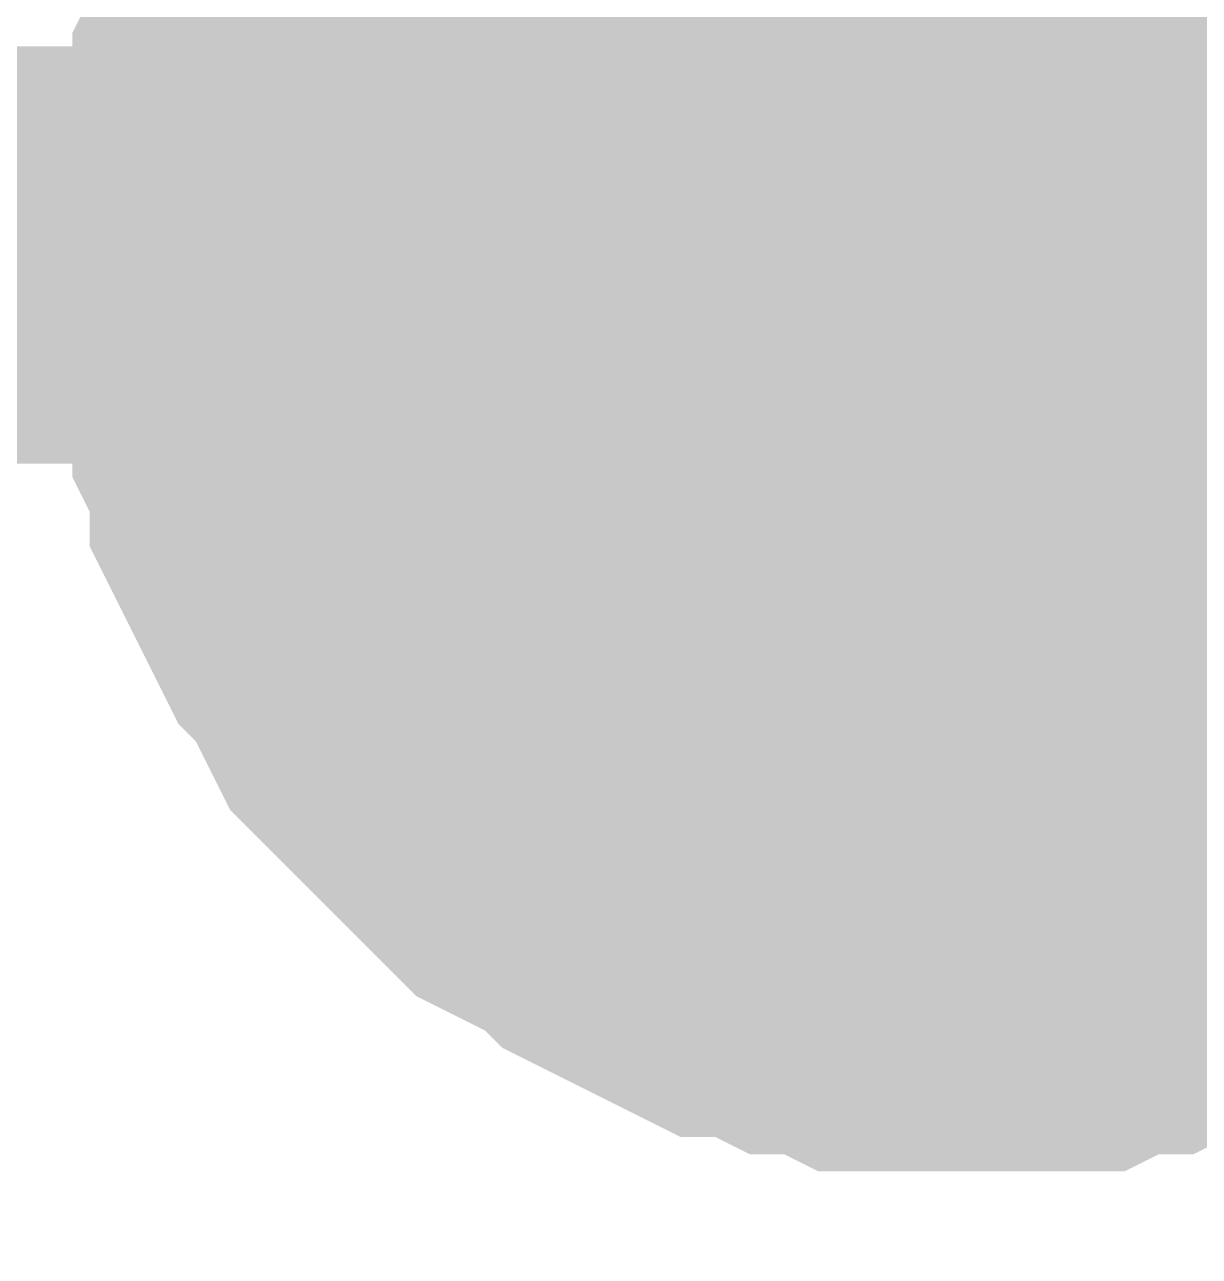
# Model space of a CAD drawing. Header units: inches. Extents: x 0 to 569, y 0 to 432.
# Drawn here: x 93.305 to 94.149, y 32.296 to 33.18 of the extents above; entities that cross this region are included whole.
import ezdxf

# ---------------------------------------------------------------- set-up
doc = ezdxf.new("R2010")
doc.units = ezdxf.units.IN
doc.layers.add('Sheet', color=255, linetype='Continuous')

msp = doc.modelspace()

# ---------------------------------------------------------------- linework, layer by layer
at = {"layer": 'Sheet'}
for points in [[(93.98496, 40.63008, 0.29972, 0.29972, 0), (93.98496, 33.01504, 0.29972, 0.29972, 0)], [(93.47646, 33.01504, 0.29972, 0.29972, 0), (93.47646, 33.03984, 0.29972, 0.29972, 0), (93.47646, 33.06465, 0.29972, 0.29972, 0), (93.47646, 33.08945, 0.29972, 0.29972, 0), (93.48887, 33.11426, 0.29972, 0.29972, 0), (93.48887, 33.13906, 0.29972, 0.29972, 0), (93.50127, 33.16387, 0.29972, 0.29972, 0), (93.50127, 33.18867, 0.29972, 0.29972, 0), (93.51367, 33.21348, 0.29972, 0.29972, 0), (93.52607, 33.23828, 0.29972, 0.29972, 0), (93.53848, 33.26309, 0.29972, 0.29972, 0), (93.55088, 33.27549, 0.29972, 0.29972, 0), (93.56328, 33.30029, 0.29972, 0.29972, 0), (93.57568, 33.3251, 0.29972, 0.29972, 0), (93.58809, 33.3375, 0.29972, 0.29972, 0)], [(93.47646, 33.01504, 0.29972, 0.29972, 0), (93.47646, 33.03984, 0.29972, 0.29972, 0), (93.47646, 33.06465, 0.29972, 0.29972, 0), (93.47646, 33.08945, 0.29972, 0.29972, 0), (93.48887, 33.11426, 0.29972, 0.29972, 0), (93.48887, 33.13906, 0.29972, 0.29972, 0), (93.50127, 33.16387, 0.29972, 0.29972, 0), (93.50127, 33.18867, 0.29972, 0.29972, 0), (93.51367, 33.21348, 0.29972, 0.29972, 0), (93.52607, 33.23828, 0.29972, 0.29972, 0), (93.53848, 33.26309, 0.29972, 0.29972, 0), (93.55088, 33.27549, 0.29972, 0.29972, 0), (93.56328, 33.30029, 0.29972, 0.29972, 0), (93.57568, 33.3251, 0.29972, 0.29972, 0), (93.58809, 33.3375, 0.29972, 0.29972, 0)], [(93.47646, 33.01504, 0.29972, 0.29972, 0), (93.47646, 33.03984, 0.29972, 0.29972, 0), (93.47646, 33.06465, 0.29972, 0.29972, 0), (93.47646, 33.08945, 0.29972, 0.29972, 0), (93.48887, 33.11426, 0.29972, 0.29972, 0), (93.48887, 33.13906, 0.29972, 0.29972, 0), (93.50127, 33.16387, 0.29972, 0.29972, 0), (93.50127, 33.18867, 0.29972, 0.29972, 0), (93.51367, 33.21348, 0.29972, 0.29972, 0), (93.52607, 33.23828, 0.29972, 0.29972, 0), (93.53848, 33.26309, 0.29972, 0.29972, 0), (93.55088, 33.27549, 0.29972, 0.29972, 0), (93.56328, 33.30029, 0.29972, 0.29972, 0), (93.57568, 33.3251, 0.29972, 0.29972, 0), (93.58809, 33.3375, 0.29972, 0.29972, 0)], [(93.47646, 33.01504, 0.29972, 0.29972, 0), (93.47646, 33.03984, 0.29972, 0.29972, 0), (93.47646, 33.06465, 0.29972, 0.29972, 0), (93.47646, 33.08945, 0.29972, 0.29972, 0), (93.48887, 33.11426, 0.29972, 0.29972, 0), (93.48887, 33.13906, 0.29972, 0.29972, 0), (93.50127, 33.16387, 0.29972, 0.29972, 0), (93.50127, 33.18867, 0.29972, 0.29972, 0), (93.51367, 33.21348, 0.29972, 0.29972, 0), (93.52607, 33.23828, 0.29972, 0.29972, 0), (93.53848, 33.26309, 0.29972, 0.29972, 0), (93.55088, 33.27549, 0.29972, 0.29972, 0), (93.56328, 33.30029, 0.29972, 0.29972, 0), (93.57568, 33.3251, 0.29972, 0.29972, 0), (93.58809, 33.3375, 0.29972, 0.29972, 0)], [(93.47646, 33.01504, 0.29972, 0.29972, 0), (93.47646, 33.03984, 0.29972, 0.29972, 0), (93.47646, 33.06465, 0.29972, 0.29972, 0), (93.47646, 33.08945, 0.29972, 0.29972, 0), (93.48887, 33.11426, 0.29972, 0.29972, 0), (93.48887, 33.13906, 0.29972, 0.29972, 0), (93.50127, 33.16387, 0.29972, 0.29972, 0), (93.50127, 33.18867, 0.29972, 0.29972, 0), (93.51367, 33.21348, 0.29972, 0.29972, 0), (93.52607, 33.23828, 0.29972, 0.29972, 0), (93.53848, 33.26309, 0.29972, 0.29972, 0), (93.55088, 33.27549, 0.29972, 0.29972, 0), (93.56328, 33.30029, 0.29972, 0.29972, 0), (93.57568, 33.3251, 0.29972, 0.29972, 0), (93.58809, 33.3375, 0.29972, 0.29972, 0)], [(93.47646, 33.01504, 0.29972, 0.29972, 0), (93.47646, 33.03984, 0.29972, 0.29972, 0), (93.47646, 33.06465, 0.29972, 0.29972, 0), (93.47646, 33.08945, 0.29972, 0.29972, 0), (93.48887, 33.11426, 0.29972, 0.29972, 0), (93.48887, 33.13906, 0.29972, 0.29972, 0), (93.50127, 33.16387, 0.29972, 0.29972, 0), (93.50127, 33.18867, 0.29972, 0.29972, 0), (93.51367, 33.21348, 0.29972, 0.29972, 0), (93.52607, 33.23828, 0.29972, 0.29972, 0), (93.53848, 33.26309, 0.29972, 0.29972, 0), (93.55088, 33.27549, 0.29972, 0.29972, 0), (93.56328, 33.30029, 0.29972, 0.29972, 0), (93.57568, 33.3251, 0.29972, 0.29972, 0), (93.58809, 33.3375, 0.29972, 0.29972, 0)], [(93.47646, 33.01504, 0.29972, 0.29972, 0), (93.47646, 33.03984, 0.29972, 0.29972, 0), (93.47646, 33.06465, 0.29972, 0.29972, 0), (93.47646, 33.08945, 0.29972, 0.29972, 0), (93.48887, 33.11426, 0.29972, 0.29972, 0), (93.48887, 33.13906, 0.29972, 0.29972, 0), (93.50127, 33.16387, 0.29972, 0.29972, 0), (93.50127, 33.18867, 0.29972, 0.29972, 0), (93.51367, 33.21348, 0.29972, 0.29972, 0), (93.52607, 33.23828, 0.29972, 0.29972, 0), (93.53848, 33.26309, 0.29972, 0.29972, 0), (93.55088, 33.27549, 0.29972, 0.29972, 0), (93.56328, 33.30029, 0.29972, 0.29972, 0), (93.57568, 33.3251, 0.29972, 0.29972, 0), (93.58809, 33.3375, 0.29972, 0.29972, 0)], [(93.47646, 33.01504, 0.09906, 0.09906, 0), (93.47646, 33.03984, 0.09906, 0.09906, 0), (93.47646, 33.06465, 0.09906, 0.09906, 0), (93.47646, 33.08945, 0.09906, 0.09906, 0), (93.48887, 33.11426, 0.09906, 0.09906, 0), (93.48887, 33.13906, 0.09906, 0.09906, 0), (93.50127, 33.16387, 0.09906, 0.09906, 0), (93.50127, 33.18867, 0.09906, 0.09906, 0), (93.51367, 33.21348, 0.09906, 0.09906, 0), (93.52607, 33.23828, 0.09906, 0.09906, 0)], [(93.47646, 33.01504, 0.09906, 0.09906, 0), (93.47646, 33.03984, 0.09906, 0.09906, 0), (93.47646, 33.06465, 0.09906, 0.09906, 0), (93.47646, 33.08945, 0.09906, 0.09906, 0), (93.48887, 33.11426, 0.09906, 0.09906, 0), (93.48887, 33.13906, 0.09906, 0.09906, 0), (93.50127, 33.16387, 0.09906, 0.09906, 0), (93.50127, 33.18867, 0.09906, 0.09906, 0), (93.51367, 33.21348, 0.09906, 0.09906, 0), (93.52607, 33.23828, 0.09906, 0.09906, 0)], [(93.47646, 33.01504, 0.09906, 0.09906, 0), (93.47646, 33.03984, 0.09906, 0.09906, 0), (93.47646, 33.06465, 0.09906, 0.09906, 0), (93.47646, 33.08945, 0.09906, 0.09906, 0), (93.48887, 33.11426, 0.09906, 0.09906, 0), (93.48887, 33.13906, 0.09906, 0.09906, 0), (93.50127, 33.16387, 0.09906, 0.09906, 0), (93.50127, 33.18867, 0.09906, 0.09906, 0), (93.51367, 33.21348, 0.09906, 0.09906, 0), (93.52607, 33.23828, 0.09906, 0.09906, 0)], [(93.47646, 33.01504, 0.09906, 0.09906, 0), (93.47646, 33.03984, 0.09906, 0.09906, 0), (93.47646, 33.06465, 0.09906, 0.09906, 0), (93.47646, 33.08945, 0.09906, 0.09906, 0), (93.48887, 33.11426, 0.09906, 0.09906, 0), (93.48887, 33.13906, 0.09906, 0.09906, 0), (93.50127, 33.16387, 0.09906, 0.09906, 0), (93.50127, 33.18867, 0.09906, 0.09906, 0), (93.51367, 33.21348, 0.09906, 0.09906, 0), (93.52607, 33.23828, 0.09906, 0.09906, 0)], [(93.47646, 33.01504, 0.09906, 0.09906, 0), (93.47646, 33.03984, 0.09906, 0.09906, 0), (93.47646, 33.06465, 0.09906, 0.09906, 0), (93.47646, 33.08945, 0.09906, 0.09906, 0), (93.48887, 33.11426, 0.09906, 0.09906, 0), (93.48887, 33.13906, 0.09906, 0.09906, 0), (93.50127, 33.16387, 0.09906, 0.09906, 0), (93.50127, 33.18867, 0.09906, 0.09906, 0), (93.51367, 33.21348, 0.09906, 0.09906, 0), (93.52607, 33.23828, 0.09906, 0.09906, 0)], [(93.47646, 33.01504, 0.09906, 0.09906, 0), (93.47646, 33.03984, 0.09906, 0.09906, 0), (93.47646, 33.06465, 0.09906, 0.09906, 0), (93.47646, 33.08945, 0.09906, 0.09906, 0), (93.48887, 33.11426, 0.09906, 0.09906, 0), (93.48887, 33.13906, 0.09906, 0.09906, 0), (93.50127, 33.16387, 0.09906, 0.09906, 0), (93.50127, 33.18867, 0.09906, 0.09906, 0), (93.51367, 33.21348, 0.09906, 0.09906, 0), (93.52607, 33.23828, 0.09906, 0.09906, 0)], [(93.47646, 33.01504, 0.09906, 0.09906, 0), (93.47646, 33.03984, 0.09906, 0.09906, 0), (93.47646, 33.06465, 0.09906, 0.09906, 0), (93.47646, 33.08945, 0.09906, 0.09906, 0), (93.48887, 33.11426, 0.09906, 0.09906, 0), (93.48887, 33.13906, 0.09906, 0.09906, 0), (93.50127, 33.16387, 0.09906, 0.09906, 0), (93.50127, 33.18867, 0.09906, 0.09906, 0), (93.51367, 33.21348, 0.09906, 0.09906, 0), (93.52607, 33.23828, 0.09906, 0.09906, 0)], [(93.98496, 33.01504, 0.29972, 0.29972, 0), (88.9, 33.01504, 0.29972, 0.29972, 0)], [(93.98496, 32.50654, 0.29972, 0.29972, 0), (93.96016, 32.50654, 0.29972, 0.29972, 0), (93.93535, 32.50654, 0.29972, 0.29972, 0), (93.91055, 32.50654, 0.29972, 0.29972, 0), (93.88574, 32.51895, 0.29972, 0.29972, 0), (93.86094, 32.51895, 0.29972, 0.29972, 0), (93.83613, 32.53135, 0.29972, 0.29972, 0), (93.81133, 32.53135, 0.29972, 0.29972, 0), (93.78652, 32.54375, 0.29972, 0.29972, 0), (93.76172, 32.55615, 0.29972, 0.29972, 0), (93.73691, 32.56855, 0.29972, 0.29972, 0), (93.72451, 32.58096, 0.29972, 0.29972, 0), (93.69971, 32.59336, 0.29972, 0.29972, 0), (93.6749, 32.60576, 0.29972, 0.29972, 0), (93.6625, 32.61816, 0.29972, 0.29972, 0), (93.6377, 32.64297, 0.29972, 0.29972, 0), (93.62529, 32.65537, 0.29972, 0.29972, 0), (93.61289, 32.66777, 0.29972, 0.29972, 0), (93.58809, 32.69258, 0.29972, 0.29972, 0), (93.57568, 32.70498, 0.29972, 0.29972, 0), (93.56328, 32.72979, 0.29972, 0.29972, 0), (93.55088, 32.75459, 0.29972, 0.29972, 0), (93.53848, 32.76699, 0.29972, 0.29972, 0), (93.52607, 32.7918, 0.29972, 0.29972, 0), (93.51367, 32.8166, 0.29972, 0.29972, 0), (93.50127, 32.84141, 0.29972, 0.29972, 0), (93.50127, 32.86621, 0.29972, 0.29972, 0), (93.48887, 32.89102, 0.29972, 0.29972, 0), (93.48887, 32.91582, 0.29972, 0.29972, 0), (93.47646, 32.94062, 0.29972, 0.29972, 0), (93.47646, 32.96543, 0.29972, 0.29972, 0), (93.47646, 32.99023, 0.29972, 0.29972, 0), (93.47646, 33.01504, 0.29972, 0.29972, 0)], [(93.47646, 33.01504, 0.29972, 0.29972, 0), (93.47646, 33.01504, 0.29972, 0.29972, 0)], [(93.98496, 32.50654, 0.29972, 0.29972, 0), (93.96016, 32.50654, 0.29972, 0.29972, 0), (93.93535, 32.50654, 0.29972, 0.29972, 0), (93.91055, 32.50654, 0.29972, 0.29972, 0), (93.88574, 32.51895, 0.29972, 0.29972, 0), (93.86094, 32.51895, 0.29972, 0.29972, 0), (93.83613, 32.53135, 0.29972, 0.29972, 0), (93.81133, 32.53135, 0.29972, 0.29972, 0), (93.78652, 32.54375, 0.29972, 0.29972, 0), (93.76172, 32.55615, 0.29972, 0.29972, 0), (93.73691, 32.56855, 0.29972, 0.29972, 0), (93.72451, 32.58096, 0.29972, 0.29972, 0), (93.69971, 32.59336, 0.29972, 0.29972, 0), (93.6749, 32.60576, 0.29972, 0.29972, 0), (93.6625, 32.61816, 0.29972, 0.29972, 0), (93.6377, 32.64297, 0.29972, 0.29972, 0), (93.62529, 32.65537, 0.29972, 0.29972, 0), (93.61289, 32.66777, 0.29972, 0.29972, 0), (93.58809, 32.69258, 0.29972, 0.29972, 0), (93.57568, 32.70498, 0.29972, 0.29972, 0), (93.56328, 32.72979, 0.29972, 0.29972, 0), (93.55088, 32.75459, 0.29972, 0.29972, 0), (93.53848, 32.76699, 0.29972, 0.29972, 0), (93.52607, 32.7918, 0.29972, 0.29972, 0), (93.51367, 32.8166, 0.29972, 0.29972, 0), (93.50127, 32.84141, 0.29972, 0.29972, 0), (93.50127, 32.86621, 0.29972, 0.29972, 0), (93.48887, 32.89102, 0.29972, 0.29972, 0), (93.48887, 32.91582, 0.29972, 0.29972, 0), (93.47646, 32.94062, 0.29972, 0.29972, 0), (93.47646, 32.96543, 0.29972, 0.29972, 0), (93.47646, 32.99023, 0.29972, 0.29972, 0), (93.47646, 33.01504, 0.29972, 0.29972, 0)], [(93.47646, 33.01504, 0.29972, 0.29972, 0), (93.47646, 33.01504, 0.29972, 0.29972, 0)], [(93.98496, 32.50654, 0.29972, 0.29972, 0), (93.96016, 32.50654, 0.29972, 0.29972, 0), (93.93535, 32.50654, 0.29972, 0.29972, 0), (93.91055, 32.50654, 0.29972, 0.29972, 0), (93.88574, 32.51895, 0.29972, 0.29972, 0), (93.86094, 32.51895, 0.29972, 0.29972, 0), (93.83613, 32.53135, 0.29972, 0.29972, 0), (93.81133, 32.53135, 0.29972, 0.29972, 0), (93.78652, 32.54375, 0.29972, 0.29972, 0), (93.76172, 32.55615, 0.29972, 0.29972, 0), (93.73691, 32.56855, 0.29972, 0.29972, 0), (93.72451, 32.58096, 0.29972, 0.29972, 0), (93.69971, 32.59336, 0.29972, 0.29972, 0), (93.6749, 32.60576, 0.29972, 0.29972, 0), (93.6625, 32.61816, 0.29972, 0.29972, 0), (93.6377, 32.64297, 0.29972, 0.29972, 0), (93.62529, 32.65537, 0.29972, 0.29972, 0), (93.61289, 32.66777, 0.29972, 0.29972, 0), (93.58809, 32.69258, 0.29972, 0.29972, 0), (93.57568, 32.70498, 0.29972, 0.29972, 0), (93.56328, 32.72979, 0.29972, 0.29972, 0), (93.55088, 32.75459, 0.29972, 0.29972, 0), (93.53848, 32.76699, 0.29972, 0.29972, 0), (93.52607, 32.7918, 0.29972, 0.29972, 0), (93.51367, 32.8166, 0.29972, 0.29972, 0), (93.50127, 32.84141, 0.29972, 0.29972, 0), (93.50127, 32.86621, 0.29972, 0.29972, 0), (93.48887, 32.89102, 0.29972, 0.29972, 0), (93.48887, 32.91582, 0.29972, 0.29972, 0), (93.47646, 32.94062, 0.29972, 0.29972, 0), (93.47646, 32.96543, 0.29972, 0.29972, 0), (93.47646, 32.99023, 0.29972, 0.29972, 0), (93.47646, 33.01504, 0.29972, 0.29972, 0)], [(93.47646, 33.01504, 0.29972, 0.29972, 0), (93.47646, 33.01504, 0.29972, 0.29972, 0)], [(93.98496, 32.50654, 0.29972, 0.29972, 0), (93.96016, 32.50654, 0.29972, 0.29972, 0), (93.93535, 32.50654, 0.29972, 0.29972, 0), (93.91055, 32.50654, 0.29972, 0.29972, 0), (93.88574, 32.51895, 0.29972, 0.29972, 0), (93.86094, 32.51895, 0.29972, 0.29972, 0), (93.83613, 32.53135, 0.29972, 0.29972, 0), (93.81133, 32.53135, 0.29972, 0.29972, 0), (93.78652, 32.54375, 0.29972, 0.29972, 0), (93.76172, 32.55615, 0.29972, 0.29972, 0), (93.73691, 32.56855, 0.29972, 0.29972, 0), (93.72451, 32.58096, 0.29972, 0.29972, 0), (93.69971, 32.59336, 0.29972, 0.29972, 0), (93.6749, 32.60576, 0.29972, 0.29972, 0), (93.6625, 32.61816, 0.29972, 0.29972, 0), (93.6377, 32.64297, 0.29972, 0.29972, 0), (93.62529, 32.65537, 0.29972, 0.29972, 0), (93.61289, 32.66777, 0.29972, 0.29972, 0), (93.58809, 32.69258, 0.29972, 0.29972, 0), (93.57568, 32.70498, 0.29972, 0.29972, 0), (93.56328, 32.72979, 0.29972, 0.29972, 0), (93.55088, 32.75459, 0.29972, 0.29972, 0), (93.53848, 32.76699, 0.29972, 0.29972, 0), (93.52607, 32.7918, 0.29972, 0.29972, 0), (93.51367, 32.8166, 0.29972, 0.29972, 0), (93.50127, 32.84141, 0.29972, 0.29972, 0), (93.50127, 32.86621, 0.29972, 0.29972, 0), (93.48887, 32.89102, 0.29972, 0.29972, 0), (93.48887, 32.91582, 0.29972, 0.29972, 0), (93.47646, 32.94062, 0.29972, 0.29972, 0), (93.47646, 32.96543, 0.29972, 0.29972, 0), (93.47646, 32.99023, 0.29972, 0.29972, 0), (93.47646, 33.01504, 0.29972, 0.29972, 0)], [(93.47646, 33.01504, 0.29972, 0.29972, 0), (93.47646, 33.01504, 0.29972, 0.29972, 0)], [(93.98496, 32.50654, 0.29972, 0.29972, 0), (93.96016, 32.50654, 0.29972, 0.29972, 0), (93.93535, 32.50654, 0.29972, 0.29972, 0), (93.91055, 32.50654, 0.29972, 0.29972, 0), (93.88574, 32.51895, 0.29972, 0.29972, 0), (93.86094, 32.51895, 0.29972, 0.29972, 0), (93.83613, 32.53135, 0.29972, 0.29972, 0), (93.81133, 32.53135, 0.29972, 0.29972, 0), (93.78652, 32.54375, 0.29972, 0.29972, 0), (93.76172, 32.55615, 0.29972, 0.29972, 0), (93.73691, 32.56855, 0.29972, 0.29972, 0), (93.72451, 32.58096, 0.29972, 0.29972, 0), (93.69971, 32.59336, 0.29972, 0.29972, 0), (93.6749, 32.60576, 0.29972, 0.29972, 0), (93.6625, 32.61816, 0.29972, 0.29972, 0), (93.6377, 32.64297, 0.29972, 0.29972, 0), (93.62529, 32.65537, 0.29972, 0.29972, 0), (93.61289, 32.66777, 0.29972, 0.29972, 0), (93.58809, 32.69258, 0.29972, 0.29972, 0), (93.57568, 32.70498, 0.29972, 0.29972, 0), (93.56328, 32.72979, 0.29972, 0.29972, 0), (93.55088, 32.75459, 0.29972, 0.29972, 0), (93.53848, 32.76699, 0.29972, 0.29972, 0), (93.52607, 32.7918, 0.29972, 0.29972, 0), (93.51367, 32.8166, 0.29972, 0.29972, 0), (93.50127, 32.84141, 0.29972, 0.29972, 0), (93.50127, 32.86621, 0.29972, 0.29972, 0), (93.48887, 32.89102, 0.29972, 0.29972, 0), (93.48887, 32.91582, 0.29972, 0.29972, 0), (93.47646, 32.94062, 0.29972, 0.29972, 0), (93.47646, 32.96543, 0.29972, 0.29972, 0), (93.47646, 32.99023, 0.29972, 0.29972, 0), (93.47646, 33.01504, 0.29972, 0.29972, 0)], [(93.47646, 33.01504, 0.29972, 0.29972, 0), (93.47646, 33.01504, 0.29972, 0.29972, 0)], [(93.98496, 32.50654, 0.29972, 0.29972, 0), (93.96016, 32.50654, 0.29972, 0.29972, 0), (93.93535, 32.50654, 0.29972, 0.29972, 0), (93.91055, 32.50654, 0.29972, 0.29972, 0), (93.88574, 32.51895, 0.29972, 0.29972, 0), (93.86094, 32.51895, 0.29972, 0.29972, 0), (93.83613, 32.53135, 0.29972, 0.29972, 0), (93.81133, 32.53135, 0.29972, 0.29972, 0), (93.78652, 32.54375, 0.29972, 0.29972, 0), (93.76172, 32.55615, 0.29972, 0.29972, 0), (93.73691, 32.56855, 0.29972, 0.29972, 0), (93.72451, 32.58096, 0.29972, 0.29972, 0), (93.69971, 32.59336, 0.29972, 0.29972, 0), (93.6749, 32.60576, 0.29972, 0.29972, 0), (93.6625, 32.61816, 0.29972, 0.29972, 0), (93.6377, 32.64297, 0.29972, 0.29972, 0), (93.62529, 32.65537, 0.29972, 0.29972, 0), (93.61289, 32.66777, 0.29972, 0.29972, 0), (93.58809, 32.69258, 0.29972, 0.29972, 0), (93.57568, 32.70498, 0.29972, 0.29972, 0), (93.56328, 32.72979, 0.29972, 0.29972, 0), (93.55088, 32.75459, 0.29972, 0.29972, 0), (93.53848, 32.76699, 0.29972, 0.29972, 0), (93.52607, 32.7918, 0.29972, 0.29972, 0), (93.51367, 32.8166, 0.29972, 0.29972, 0), (93.50127, 32.84141, 0.29972, 0.29972, 0), (93.50127, 32.86621, 0.29972, 0.29972, 0), (93.48887, 32.89102, 0.29972, 0.29972, 0), (93.48887, 32.91582, 0.29972, 0.29972, 0), (93.47646, 32.94062, 0.29972, 0.29972, 0), (93.47646, 32.96543, 0.29972, 0.29972, 0), (93.47646, 32.99023, 0.29972, 0.29972, 0), (93.47646, 33.01504, 0.29972, 0.29972, 0)], [(93.47646, 33.01504, 0.29972, 0.29972, 0), (93.47646, 33.01504, 0.29972, 0.29972, 0)], [(93.98496, 32.50654, 0.29972, 0.29972, 0), (93.96016, 32.50654, 0.29972, 0.29972, 0), (93.93535, 32.50654, 0.29972, 0.29972, 0), (93.91055, 32.50654, 0.29972, 0.29972, 0), (93.88574, 32.51895, 0.29972, 0.29972, 0), (93.86094, 32.51895, 0.29972, 0.29972, 0), (93.83613, 32.53135, 0.29972, 0.29972, 0), (93.81133, 32.53135, 0.29972, 0.29972, 0), (93.78652, 32.54375, 0.29972, 0.29972, 0), (93.76172, 32.55615, 0.29972, 0.29972, 0), (93.73691, 32.56855, 0.29972, 0.29972, 0), (93.72451, 32.58096, 0.29972, 0.29972, 0), (93.69971, 32.59336, 0.29972, 0.29972, 0), (93.6749, 32.60576, 0.29972, 0.29972, 0), (93.6625, 32.61816, 0.29972, 0.29972, 0), (93.6377, 32.64297, 0.29972, 0.29972, 0), (93.62529, 32.65537, 0.29972, 0.29972, 0), (93.61289, 32.66777, 0.29972, 0.29972, 0), (93.58809, 32.69258, 0.29972, 0.29972, 0), (93.57568, 32.70498, 0.29972, 0.29972, 0), (93.56328, 32.72979, 0.29972, 0.29972, 0), (93.55088, 32.75459, 0.29972, 0.29972, 0), (93.53848, 32.76699, 0.29972, 0.29972, 0), (93.52607, 32.7918, 0.29972, 0.29972, 0), (93.51367, 32.8166, 0.29972, 0.29972, 0), (93.50127, 32.84141, 0.29972, 0.29972, 0), (93.50127, 32.86621, 0.29972, 0.29972, 0), (93.48887, 32.89102, 0.29972, 0.29972, 0), (93.48887, 32.91582, 0.29972, 0.29972, 0), (93.47646, 32.94062, 0.29972, 0.29972, 0), (93.47646, 32.96543, 0.29972, 0.29972, 0), (93.47646, 32.99023, 0.29972, 0.29972, 0), (93.47646, 33.01504, 0.29972, 0.29972, 0)], [(93.47646, 33.01504, 0.29972, 0.29972, 0), (93.47646, 33.01504, 0.29972, 0.29972, 0)], [(111.76992, 17.76016, 0.29972, 0.29972, 0), (121.93984, 17.76016, 0.29972, 0.29972, 0), (121.93984, 22.84512, 0.29972, 0.29972, 0), (121.93984, 33.01504, 0.29972, 0.29972, 0), (93.98496, 33.01504, 0.29972, 0.29972, 0)], [(93.98496, 32.50654, 0.09906, 0.09906, 0), (93.96016, 32.50654, 0.09906, 0.09906, 0), (93.93535, 32.50654, 0.09906, 0.09906, 0), (93.91055, 32.50654, 0.09906, 0.09906, 0), (93.88574, 32.51895, 0.09906, 0.09906, 0), (93.86094, 32.51895, 0.09906, 0.09906, 0), (93.83613, 32.53135, 0.09906, 0.09906, 0), (93.81133, 32.53135, 0.09906, 0.09906, 0), (93.78652, 32.54375, 0.09906, 0.09906, 0), (93.76172, 32.55615, 0.09906, 0.09906, 0), (93.73691, 32.56855, 0.09906, 0.09906, 0), (93.72451, 32.58096, 0.09906, 0.09906, 0), (93.69971, 32.59336, 0.09906, 0.09906, 0), (93.6749, 32.60576, 0.09906, 0.09906, 0), (93.6625, 32.61816, 0.09906, 0.09906, 0), (93.6377, 32.64297, 0.09906, 0.09906, 0), (93.62529, 32.65537, 0.09906, 0.09906, 0), (93.61289, 32.66777, 0.09906, 0.09906, 0), (93.58809, 32.69258, 0.09906, 0.09906, 0), (93.57568, 32.70498, 0.09906, 0.09906, 0), (93.56328, 32.72979, 0.09906, 0.09906, 0), (93.55088, 32.75459, 0.09906, 0.09906, 0), (93.53848, 32.76699, 0.09906, 0.09906, 0), (93.52607, 32.7918, 0.09906, 0.09906, 0), (93.51367, 32.8166, 0.09906, 0.09906, 0), (93.50127, 32.84141, 0.09906, 0.09906, 0), (93.50127, 32.86621, 0.09906, 0.09906, 0), (93.48887, 32.89102, 0.09906, 0.09906, 0), (93.48887, 32.91582, 0.09906, 0.09906, 0), (93.47646, 32.94062, 0.09906, 0.09906, 0), (93.47646, 32.96543, 0.09906, 0.09906, 0), (93.47646, 32.99023, 0.09906, 0.09906, 0), (93.47646, 33.01504, 0.09906, 0.09906, 0)], [(93.47646, 33.01504, 0.09906, 0.09906, 0), (93.47646, 33.01504, 0.09906, 0.09906, 0)], [(93.98496, 32.50654, 0.09906, 0.09906, 0), (93.96016, 32.50654, 0.09906, 0.09906, 0), (93.93535, 32.50654, 0.09906, 0.09906, 0), (93.91055, 32.50654, 0.09906, 0.09906, 0), (93.88574, 32.51895, 0.09906, 0.09906, 0), (93.86094, 32.51895, 0.09906, 0.09906, 0), (93.83613, 32.53135, 0.09906, 0.09906, 0), (93.81133, 32.53135, 0.09906, 0.09906, 0), (93.78652, 32.54375, 0.09906, 0.09906, 0), (93.76172, 32.55615, 0.09906, 0.09906, 0), (93.73691, 32.56855, 0.09906, 0.09906, 0), (93.72451, 32.58096, 0.09906, 0.09906, 0), (93.69971, 32.59336, 0.09906, 0.09906, 0), (93.6749, 32.60576, 0.09906, 0.09906, 0), (93.6625, 32.61816, 0.09906, 0.09906, 0), (93.6377, 32.64297, 0.09906, 0.09906, 0), (93.62529, 32.65537, 0.09906, 0.09906, 0), (93.61289, 32.66777, 0.09906, 0.09906, 0), (93.58809, 32.69258, 0.09906, 0.09906, 0), (93.57568, 32.70498, 0.09906, 0.09906, 0), (93.56328, 32.72979, 0.09906, 0.09906, 0), (93.55088, 32.75459, 0.09906, 0.09906, 0), (93.53848, 32.76699, 0.09906, 0.09906, 0), (93.52607, 32.7918, 0.09906, 0.09906, 0), (93.51367, 32.8166, 0.09906, 0.09906, 0), (93.50127, 32.84141, 0.09906, 0.09906, 0), (93.50127, 32.86621, 0.09906, 0.09906, 0), (93.48887, 32.89102, 0.09906, 0.09906, 0), (93.48887, 32.91582, 0.09906, 0.09906, 0), (93.47646, 32.94062, 0.09906, 0.09906, 0), (93.47646, 32.96543, 0.09906, 0.09906, 0), (93.47646, 32.99023, 0.09906, 0.09906, 0), (93.47646, 33.01504, 0.09906, 0.09906, 0)], [(93.47646, 33.01504, 0.09906, 0.09906, 0), (93.47646, 33.01504, 0.09906, 0.09906, 0)], [(93.98496, 32.50654, 0.09906, 0.09906, 0), (93.96016, 32.50654, 0.09906, 0.09906, 0), (93.93535, 32.50654, 0.09906, 0.09906, 0), (93.91055, 32.50654, 0.09906, 0.09906, 0), (93.88574, 32.51895, 0.09906, 0.09906, 0), (93.86094, 32.51895, 0.09906, 0.09906, 0), (93.83613, 32.53135, 0.09906, 0.09906, 0), (93.81133, 32.53135, 0.09906, 0.09906, 0), (93.78652, 32.54375, 0.09906, 0.09906, 0), (93.76172, 32.55615, 0.09906, 0.09906, 0), (93.73691, 32.56855, 0.09906, 0.09906, 0), (93.72451, 32.58096, 0.09906, 0.09906, 0), (93.69971, 32.59336, 0.09906, 0.09906, 0), (93.6749, 32.60576, 0.09906, 0.09906, 0), (93.6625, 32.61816, 0.09906, 0.09906, 0), (93.6377, 32.64297, 0.09906, 0.09906, 0), (93.62529, 32.65537, 0.09906, 0.09906, 0), (93.61289, 32.66777, 0.09906, 0.09906, 0), (93.58809, 32.69258, 0.09906, 0.09906, 0), (93.57568, 32.70498, 0.09906, 0.09906, 0), (93.56328, 32.72979, 0.09906, 0.09906, 0), (93.55088, 32.75459, 0.09906, 0.09906, 0), (93.53848, 32.76699, 0.09906, 0.09906, 0), (93.52607, 32.7918, 0.09906, 0.09906, 0), (93.51367, 32.8166, 0.09906, 0.09906, 0), (93.50127, 32.84141, 0.09906, 0.09906, 0), (93.50127, 32.86621, 0.09906, 0.09906, 0), (93.48887, 32.89102, 0.09906, 0.09906, 0), (93.48887, 32.91582, 0.09906, 0.09906, 0), (93.47646, 32.94062, 0.09906, 0.09906, 0), (93.47646, 32.96543, 0.09906, 0.09906, 0), (93.47646, 32.99023, 0.09906, 0.09906, 0), (93.47646, 33.01504, 0.09906, 0.09906, 0)], [(93.47646, 33.01504, 0.09906, 0.09906, 0), (93.47646, 33.01504, 0.09906, 0.09906, 0)], [(93.98496, 32.50654, 0.09906, 0.09906, 0), (93.96016, 32.50654, 0.09906, 0.09906, 0), (93.93535, 32.50654, 0.09906, 0.09906, 0), (93.91055, 32.50654, 0.09906, 0.09906, 0), (93.88574, 32.51895, 0.09906, 0.09906, 0), (93.86094, 32.51895, 0.09906, 0.09906, 0), (93.83613, 32.53135, 0.09906, 0.09906, 0), (93.81133, 32.53135, 0.09906, 0.09906, 0), (93.78652, 32.54375, 0.09906, 0.09906, 0), (93.76172, 32.55615, 0.09906, 0.09906, 0), (93.73691, 32.56855, 0.09906, 0.09906, 0), (93.72451, 32.58096, 0.09906, 0.09906, 0), (93.69971, 32.59336, 0.09906, 0.09906, 0), (93.6749, 32.60576, 0.09906, 0.09906, 0), (93.6625, 32.61816, 0.09906, 0.09906, 0), (93.6377, 32.64297, 0.09906, 0.09906, 0), (93.62529, 32.65537, 0.09906, 0.09906, 0), (93.61289, 32.66777, 0.09906, 0.09906, 0), (93.58809, 32.69258, 0.09906, 0.09906, 0), (93.57568, 32.70498, 0.09906, 0.09906, 0), (93.56328, 32.72979, 0.09906, 0.09906, 0), (93.55088, 32.75459, 0.09906, 0.09906, 0), (93.53848, 32.76699, 0.09906, 0.09906, 0), (93.52607, 32.7918, 0.09906, 0.09906, 0), (93.51367, 32.8166, 0.09906, 0.09906, 0), (93.50127, 32.84141, 0.09906, 0.09906, 0), (93.50127, 32.86621, 0.09906, 0.09906, 0), (93.48887, 32.89102, 0.09906, 0.09906, 0), (93.48887, 32.91582, 0.09906, 0.09906, 0), (93.47646, 32.94062, 0.09906, 0.09906, 0), (93.47646, 32.96543, 0.09906, 0.09906, 0), (93.47646, 32.99023, 0.09906, 0.09906, 0), (93.47646, 33.01504, 0.09906, 0.09906, 0)], [(93.47646, 33.01504, 0.09906, 0.09906, 0), (93.47646, 33.01504, 0.09906, 0.09906, 0)], [(93.98496, 32.50654, 0.09906, 0.09906, 0), (93.96016, 32.50654, 0.09906, 0.09906, 0), (93.93535, 32.50654, 0.09906, 0.09906, 0), (93.91055, 32.50654, 0.09906, 0.09906, 0), (93.88574, 32.51895, 0.09906, 0.09906, 0), (93.86094, 32.51895, 0.09906, 0.09906, 0), (93.83613, 32.53135, 0.09906, 0.09906, 0), (93.81133, 32.53135, 0.09906, 0.09906, 0), (93.78652, 32.54375, 0.09906, 0.09906, 0), (93.76172, 32.55615, 0.09906, 0.09906, 0), (93.73691, 32.56855, 0.09906, 0.09906, 0), (93.72451, 32.58096, 0.09906, 0.09906, 0), (93.69971, 32.59336, 0.09906, 0.09906, 0), (93.6749, 32.60576, 0.09906, 0.09906, 0), (93.6625, 32.61816, 0.09906, 0.09906, 0), (93.6377, 32.64297, 0.09906, 0.09906, 0), (93.62529, 32.65537, 0.09906, 0.09906, 0), (93.61289, 32.66777, 0.09906, 0.09906, 0), (93.58809, 32.69258, 0.09906, 0.09906, 0), (93.57568, 32.70498, 0.09906, 0.09906, 0), (93.56328, 32.72979, 0.09906, 0.09906, 0), (93.55088, 32.75459, 0.09906, 0.09906, 0), (93.53848, 32.76699, 0.09906, 0.09906, 0), (93.52607, 32.7918, 0.09906, 0.09906, 0), (93.51367, 32.8166, 0.09906, 0.09906, 0), (93.50127, 32.84141, 0.09906, 0.09906, 0), (93.50127, 32.86621, 0.09906, 0.09906, 0), (93.48887, 32.89102, 0.09906, 0.09906, 0), (93.48887, 32.91582, 0.09906, 0.09906, 0), (93.47646, 32.94062, 0.09906, 0.09906, 0), (93.47646, 32.96543, 0.09906, 0.09906, 0), (93.47646, 32.99023, 0.09906, 0.09906, 0), (93.47646, 33.01504, 0.09906, 0.09906, 0)], [(93.47646, 33.01504, 0.09906, 0.09906, 0), (93.47646, 33.01504, 0.09906, 0.09906, 0)], [(93.98496, 32.50654, 0.09906, 0.09906, 0), (93.96016, 32.50654, 0.09906, 0.09906, 0), (93.93535, 32.50654, 0.09906, 0.09906, 0), (93.91055, 32.50654, 0.09906, 0.09906, 0), (93.88574, 32.51895, 0.09906, 0.09906, 0), (93.86094, 32.51895, 0.09906, 0.09906, 0), (93.83613, 32.53135, 0.09906, 0.09906, 0), (93.81133, 32.53135, 0.09906, 0.09906, 0), (93.78652, 32.54375, 0.09906, 0.09906, 0), (93.76172, 32.55615, 0.09906, 0.09906, 0), (93.73691, 32.56855, 0.09906, 0.09906, 0), (93.72451, 32.58096, 0.09906, 0.09906, 0), (93.69971, 32.59336, 0.09906, 0.09906, 0), (93.6749, 32.60576, 0.09906, 0.09906, 0), (93.6625, 32.61816, 0.09906, 0.09906, 0), (93.6377, 32.64297, 0.09906, 0.09906, 0), (93.62529, 32.65537, 0.09906, 0.09906, 0), (93.61289, 32.66777, 0.09906, 0.09906, 0), (93.58809, 32.69258, 0.09906, 0.09906, 0), (93.57568, 32.70498, 0.09906, 0.09906, 0), (93.56328, 32.72979, 0.09906, 0.09906, 0), (93.55088, 32.75459, 0.09906, 0.09906, 0), (93.53848, 32.76699, 0.09906, 0.09906, 0), (93.52607, 32.7918, 0.09906, 0.09906, 0), (93.51367, 32.8166, 0.09906, 0.09906, 0), (93.50127, 32.84141, 0.09906, 0.09906, 0), (93.50127, 32.86621, 0.09906, 0.09906, 0), (93.48887, 32.89102, 0.09906, 0.09906, 0), (93.48887, 32.91582, 0.09906, 0.09906, 0), (93.47646, 32.94062, 0.09906, 0.09906, 0), (93.47646, 32.96543, 0.09906, 0.09906, 0), (93.47646, 32.99023, 0.09906, 0.09906, 0), (93.47646, 33.01504, 0.09906, 0.09906, 0)], [(93.47646, 33.01504, 0.09906, 0.09906, 0), (93.47646, 33.01504, 0.09906, 0.09906, 0)], [(93.98496, 32.50654, 0.09906, 0.09906, 0), (93.96016, 32.50654, 0.09906, 0.09906, 0), (93.93535, 32.50654, 0.09906, 0.09906, 0), (93.91055, 32.50654, 0.09906, 0.09906, 0), (93.88574, 32.51895, 0.09906, 0.09906, 0), (93.86094, 32.51895, 0.09906, 0.09906, 0), (93.83613, 32.53135, 0.09906, 0.09906, 0), (93.81133, 32.53135, 0.09906, 0.09906, 0), (93.78652, 32.54375, 0.09906, 0.09906, 0), (93.76172, 32.55615, 0.09906, 0.09906, 0), (93.73691, 32.56855, 0.09906, 0.09906, 0), (93.72451, 32.58096, 0.09906, 0.09906, 0), (93.69971, 32.59336, 0.09906, 0.09906, 0), (93.6749, 32.60576, 0.09906, 0.09906, 0), (93.6625, 32.61816, 0.09906, 0.09906, 0), (93.6377, 32.64297, 0.09906, 0.09906, 0), (93.62529, 32.65537, 0.09906, 0.09906, 0), (93.61289, 32.66777, 0.09906, 0.09906, 0), (93.58809, 32.69258, 0.09906, 0.09906, 0), (93.57568, 32.70498, 0.09906, 0.09906, 0), (93.56328, 32.72979, 0.09906, 0.09906, 0), (93.55088, 32.75459, 0.09906, 0.09906, 0), (93.53848, 32.76699, 0.09906, 0.09906, 0), (93.52607, 32.7918, 0.09906, 0.09906, 0), (93.51367, 32.8166, 0.09906, 0.09906, 0), (93.50127, 32.84141, 0.09906, 0.09906, 0), (93.50127, 32.86621, 0.09906, 0.09906, 0), (93.48887, 32.89102, 0.09906, 0.09906, 0), (93.48887, 32.91582, 0.09906, 0.09906, 0), (93.47646, 32.94062, 0.09906, 0.09906, 0), (93.47646, 32.96543, 0.09906, 0.09906, 0), (93.47646, 32.99023, 0.09906, 0.09906, 0), (93.47646, 33.01504, 0.09906, 0.09906, 0)], [(93.47646, 33.01504, 0.09906, 0.09906, 0), (93.47646, 33.01504, 0.09906, 0.09906, 0)], [(94.30742, 32.61816, 0.29972, 0.29972, 0), (94.29502, 32.60576, 0.29972, 0.29972, 0), (94.27021, 32.59336, 0.29972, 0.29972, 0), (94.24541, 32.58096, 0.29972, 0.29972, 0), (94.23301, 32.56855, 0.29972, 0.29972, 0), (94.2082, 32.55615, 0.29972, 0.29972, 0), (94.1834, 32.54375, 0.29972, 0.29972, 0), (94.15859, 32.53135, 0.29972, 0.29972, 0), (94.13379, 32.53135, 0.29972, 0.29972, 0), (94.10898, 32.51895, 0.29972, 0.29972, 0), (94.08418, 32.51895, 0.29972, 0.29972, 0), (94.05937, 32.50654, 0.29972, 0.29972, 0), (94.03457, 32.50654, 0.29972, 0.29972, 0), (94.00977, 32.50654, 0.29972, 0.29972, 0), (93.98496, 32.50654, 0.29972, 0.29972, 0)], [(94.30742, 32.61816, 0.29972, 0.29972, 0), (94.29502, 32.60576, 0.29972, 0.29972, 0), (94.27021, 32.59336, 0.29972, 0.29972, 0), (94.24541, 32.58096, 0.29972, 0.29972, 0), (94.23301, 32.56855, 0.29972, 0.29972, 0), (94.2082, 32.55615, 0.29972, 0.29972, 0), (94.1834, 32.54375, 0.29972, 0.29972, 0), (94.15859, 32.53135, 0.29972, 0.29972, 0), (94.13379, 32.53135, 0.29972, 0.29972, 0), (94.10898, 32.51895, 0.29972, 0.29972, 0), (94.08418, 32.51895, 0.29972, 0.29972, 0), (94.05937, 32.50654, 0.29972, 0.29972, 0), (94.03457, 32.50654, 0.29972, 0.29972, 0), (94.00977, 32.50654, 0.29972, 0.29972, 0), (93.98496, 32.50654, 0.29972, 0.29972, 0)], [(94.30742, 32.61816, 0.29972, 0.29972, 0), (94.29502, 32.60576, 0.29972, 0.29972, 0), (94.27021, 32.59336, 0.29972, 0.29972, 0), (94.24541, 32.58096, 0.29972, 0.29972, 0), (94.23301, 32.56855, 0.29972, 0.29972, 0), (94.2082, 32.55615, 0.29972, 0.29972, 0), (94.1834, 32.54375, 0.29972, 0.29972, 0), (94.15859, 32.53135, 0.29972, 0.29972, 0), (94.13379, 32.53135, 0.29972, 0.29972, 0), (94.10898, 32.51895, 0.29972, 0.29972, 0), (94.08418, 32.51895, 0.29972, 0.29972, 0), (94.05937, 32.50654, 0.29972, 0.29972, 0), (94.03457, 32.50654, 0.29972, 0.29972, 0), (94.00977, 32.50654, 0.29972, 0.29972, 0), (93.98496, 32.50654, 0.29972, 0.29972, 0)], [(94.30742, 32.61816, 0.29972, 0.29972, 0), (94.29502, 32.60576, 0.29972, 0.29972, 0), (94.27021, 32.59336, 0.29972, 0.29972, 0), (94.24541, 32.58096, 0.29972, 0.29972, 0), (94.23301, 32.56855, 0.29972, 0.29972, 0), (94.2082, 32.55615, 0.29972, 0.29972, 0), (94.1834, 32.54375, 0.29972, 0.29972, 0), (94.15859, 32.53135, 0.29972, 0.29972, 0), (94.13379, 32.53135, 0.29972, 0.29972, 0), (94.10898, 32.51895, 0.29972, 0.29972, 0), (94.08418, 32.51895, 0.29972, 0.29972, 0), (94.05937, 32.50654, 0.29972, 0.29972, 0), (94.03457, 32.50654, 0.29972, 0.29972, 0), (94.00977, 32.50654, 0.29972, 0.29972, 0), (93.98496, 32.50654, 0.29972, 0.29972, 0)], [(94.30742, 32.61816, 0.29972, 0.29972, 0), (94.29502, 32.60576, 0.29972, 0.29972, 0), (94.27021, 32.59336, 0.29972, 0.29972, 0), (94.24541, 32.58096, 0.29972, 0.29972, 0), (94.23301, 32.56855, 0.29972, 0.29972, 0), (94.2082, 32.55615, 0.29972, 0.29972, 0), (94.1834, 32.54375, 0.29972, 0.29972, 0), (94.15859, 32.53135, 0.29972, 0.29972, 0), (94.13379, 32.53135, 0.29972, 0.29972, 0), (94.10898, 32.51895, 0.29972, 0.29972, 0), (94.08418, 32.51895, 0.29972, 0.29972, 0), (94.05937, 32.50654, 0.29972, 0.29972, 0), (94.03457, 32.50654, 0.29972, 0.29972, 0), (94.00977, 32.50654, 0.29972, 0.29972, 0), (93.98496, 32.50654, 0.29972, 0.29972, 0)], [(94.30742, 32.61816, 0.29972, 0.29972, 0), (94.29502, 32.60576, 0.29972, 0.29972, 0), (94.27021, 32.59336, 0.29972, 0.29972, 0), (94.24541, 32.58096, 0.29972, 0.29972, 0), (94.23301, 32.56855, 0.29972, 0.29972, 0), (94.2082, 32.55615, 0.29972, 0.29972, 0), (94.1834, 32.54375, 0.29972, 0.29972, 0), (94.15859, 32.53135, 0.29972, 0.29972, 0), (94.13379, 32.53135, 0.29972, 0.29972, 0), (94.10898, 32.51895, 0.29972, 0.29972, 0), (94.08418, 32.51895, 0.29972, 0.29972, 0), (94.05937, 32.50654, 0.29972, 0.29972, 0), (94.03457, 32.50654, 0.29972, 0.29972, 0), (94.00977, 32.50654, 0.29972, 0.29972, 0), (93.98496, 32.50654, 0.29972, 0.29972, 0)], [(94.30742, 32.61816, 0.29972, 0.29972, 0), (94.29502, 32.60576, 0.29972, 0.29972, 0), (94.27021, 32.59336, 0.29972, 0.29972, 0), (94.24541, 32.58096, 0.29972, 0.29972, 0), (94.23301, 32.56855, 0.29972, 0.29972, 0), (94.2082, 32.55615, 0.29972, 0.29972, 0), (94.1834, 32.54375, 0.29972, 0.29972, 0), (94.15859, 32.53135, 0.29972, 0.29972, 0), (94.13379, 32.53135, 0.29972, 0.29972, 0), (94.10898, 32.51895, 0.29972, 0.29972, 0), (94.08418, 32.51895, 0.29972, 0.29972, 0), (94.05937, 32.50654, 0.29972, 0.29972, 0), (94.03457, 32.50654, 0.29972, 0.29972, 0), (94.00977, 32.50654, 0.29972, 0.29972, 0), (93.98496, 32.50654, 0.29972, 0.29972, 0)], [(94.2082, 32.55615, 0.09906, 0.09906, 0), (94.1834, 32.54375, 0.09906, 0.09906, 0), (94.15859, 32.53135, 0.09906, 0.09906, 0), (94.13379, 32.53135, 0.09906, 0.09906, 0), (94.10898, 32.51895, 0.09906, 0.09906, 0), (94.08418, 32.51895, 0.09906, 0.09906, 0), (94.05937, 32.50654, 0.09906, 0.09906, 0), (94.03457, 32.50654, 0.09906, 0.09906, 0), (94.00977, 32.50654, 0.09906, 0.09906, 0), (93.98496, 32.50654, 0.09906, 0.09906, 0)], [(94.2082, 32.55615, 0.09906, 0.09906, 0), (94.1834, 32.54375, 0.09906, 0.09906, 0), (94.15859, 32.53135, 0.09906, 0.09906, 0), (94.13379, 32.53135, 0.09906, 0.09906, 0), (94.10898, 32.51895, 0.09906, 0.09906, 0), (94.08418, 32.51895, 0.09906, 0.09906, 0), (94.05937, 32.50654, 0.09906, 0.09906, 0), (94.03457, 32.50654, 0.09906, 0.09906, 0), (94.00977, 32.50654, 0.09906, 0.09906, 0), (93.98496, 32.50654, 0.09906, 0.09906, 0)], [(94.2082, 32.55615, 0.09906, 0.09906, 0), (94.1834, 32.54375, 0.09906, 0.09906, 0), (94.15859, 32.53135, 0.09906, 0.09906, 0), (94.13379, 32.53135, 0.09906, 0.09906, 0), (94.10898, 32.51895, 0.09906, 0.09906, 0), (94.08418, 32.51895, 0.09906, 0.09906, 0), (94.05937, 32.50654, 0.09906, 0.09906, 0), (94.03457, 32.50654, 0.09906, 0.09906, 0), (94.00977, 32.50654, 0.09906, 0.09906, 0), (93.98496, 32.50654, 0.09906, 0.09906, 0)], [(94.2082, 32.55615, 0.09906, 0.09906, 0), (94.1834, 32.54375, 0.09906, 0.09906, 0), (94.15859, 32.53135, 0.09906, 0.09906, 0), (94.13379, 32.53135, 0.09906, 0.09906, 0), (94.10898, 32.51895, 0.09906, 0.09906, 0), (94.08418, 32.51895, 0.09906, 0.09906, 0), (94.05937, 32.50654, 0.09906, 0.09906, 0), (94.03457, 32.50654, 0.09906, 0.09906, 0), (94.00977, 32.50654, 0.09906, 0.09906, 0), (93.98496, 32.50654, 0.09906, 0.09906, 0)], [(94.2082, 32.55615, 0.09906, 0.09906, 0), (94.1834, 32.54375, 0.09906, 0.09906, 0), (94.15859, 32.53135, 0.09906, 0.09906, 0), (94.13379, 32.53135, 0.09906, 0.09906, 0), (94.10898, 32.51895, 0.09906, 0.09906, 0), (94.08418, 32.51895, 0.09906, 0.09906, 0), (94.05937, 32.50654, 0.09906, 0.09906, 0), (94.03457, 32.50654, 0.09906, 0.09906, 0), (94.00977, 32.50654, 0.09906, 0.09906, 0), (93.98496, 32.50654, 0.09906, 0.09906, 0)], [(94.2082, 32.55615, 0.09906, 0.09906, 0), (94.1834, 32.54375, 0.09906, 0.09906, 0), (94.15859, 32.53135, 0.09906, 0.09906, 0), (94.13379, 32.53135, 0.09906, 0.09906, 0), (94.10898, 32.51895, 0.09906, 0.09906, 0), (94.08418, 32.51895, 0.09906, 0.09906, 0), (94.05937, 32.50654, 0.09906, 0.09906, 0), (94.03457, 32.50654, 0.09906, 0.09906, 0), (94.00977, 32.50654, 0.09906, 0.09906, 0), (93.98496, 32.50654, 0.09906, 0.09906, 0)], [(94.2082, 32.55615, 0.09906, 0.09906, 0), (94.1834, 32.54375, 0.09906, 0.09906, 0), (94.15859, 32.53135, 0.09906, 0.09906, 0), (94.13379, 32.53135, 0.09906, 0.09906, 0), (94.10898, 32.51895, 0.09906, 0.09906, 0), (94.08418, 32.51895, 0.09906, 0.09906, 0), (94.05937, 32.50654, 0.09906, 0.09906, 0), (94.03457, 32.50654, 0.09906, 0.09906, 0), (94.00977, 32.50654, 0.09906, 0.09906, 0), (93.98496, 32.50654, 0.09906, 0.09906, 0)]]:
    msp.add_lwpolyline(points, format="xyseb", dxfattribs=at)
msp.add_lwpolyline([(93.726, 33.02, 0.508, 0.508, 1), (94.234, 33.02, 0.508, 0.508, 1)], format="xyseb", close=True, dxfattribs=at)

doc.saveas('drawing.dxf')
